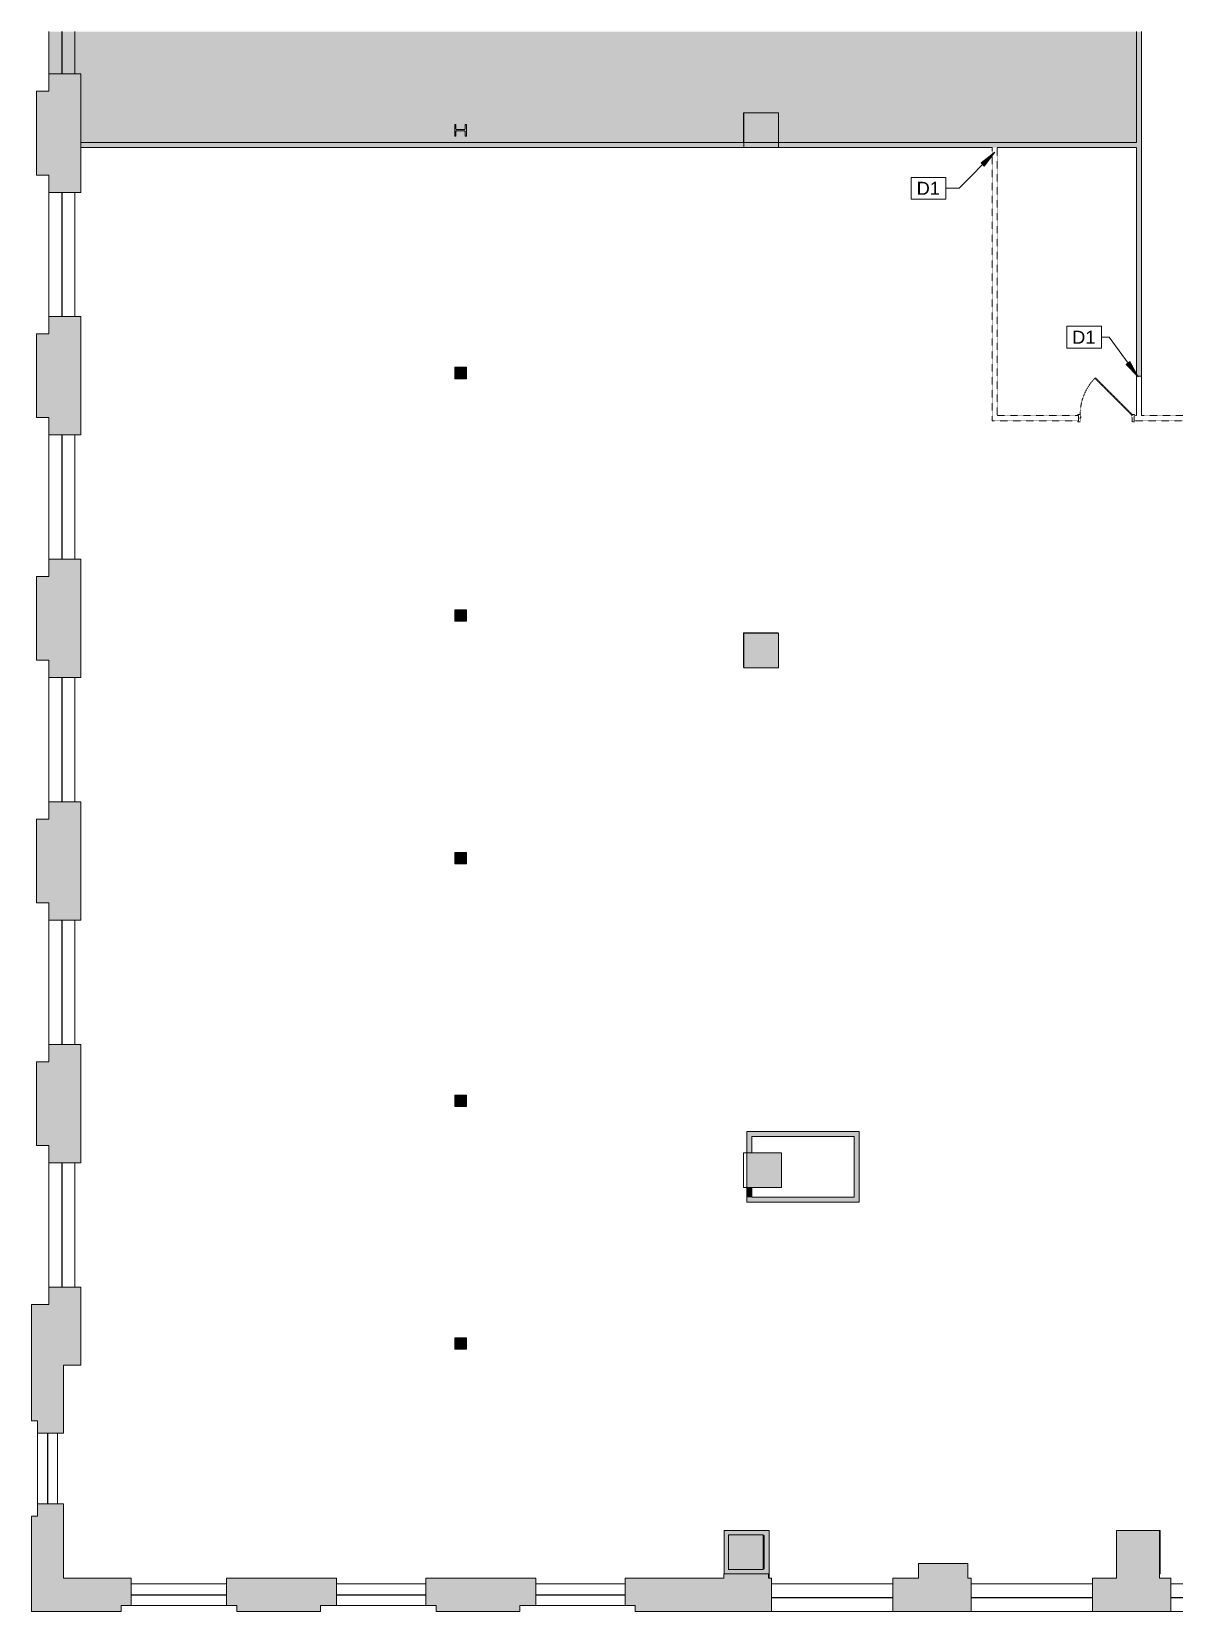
# Model space of a CAD drawing. Header units: inches. Extents: x 0 to 1865, y 0 to 1094.
# Drawn here: x 0 to 791, y 0 to 1094 of the extents above; entities that cross this region are included whole.
import ezdxf

# ---------------------------------------------------------------- set-up
doc = ezdxf.new("R2010")
doc.units = ezdxf.units.IN
doc.header["$MEASUREMENT"] = 0
doc.linetypes.add('Demolished', pattern=[0.1875, 0.125, -0.0625])
for name, color, linetype, lineweight in [('A-ANNO-KEYN', 231, 'Continuous', 9), ('A-DETL', 90, 'Continuous', 9), ('A-DETL-GENF', 92, 'Continuous', 9), ('A-DOOR', 31, 'Continuous', 13), ('A-WALL-PATT', 111, 'Continuous', 13), ('B-CL', 7, 'Continuous', 9), ('CORE', 7, 'Continuous', 9), ('I-WALL', 2, 'Continuous', 13), ('S-COLS', 52, 'Continuous', 13), ('Victor Bldg - 5th Floor_LINK_dwg', 8, 'Continuous', 9), ('WINDOWS', 7, 'Continuous', 9), ('WINDOWS SILL', 7, 'Continuous', 9)]:
    doc.layers.add(name, color=color, linetype=linetype, lineweight=lineweight)
doc.styles.add('Arial', font='arial.ttf', dxfattribs={"height": 9})

# ---------------------------------------------------------------- blocks, each defined once
blk = doc.blocks.new('Victor Bldg - 5th Floor_LINK_dwg-6972324-Level XX  DEMOLITION')
at = {"layer": 'B-CL'}
for p, q in [((493, 1037.5), (493.1, 1037.5)), ((493, 1017), (493, 1037.5)), ((493, 317.5), (495.1, 317.5))]:
    blk.add_line(p, q, dxfattribs=at)
at = {"layer": 'B-CL', "flags": 128}
for points in [[(493, 677.5), (517, 677.5), (517, 677.4)], [(493.1, 653.5), (493, 653.5), (493, 677.5)], [(495.1, 293.5), (493, 293.5), (493, 317.5)]]:
    blk.add_lwpolyline(points, dxfattribs=at)
at = {"layer": 'CORE'}
for p, q in [((299.7, 1025.9), (294.2, 1025.9)), ((294.2, 1025.1), (299.7, 1025.1)), ((510.6, 23.1), (510.6, 26))]:
    blk.add_line(p, q, dxfattribs=at)
at = {"layer": 'CORE', "flags": 128}
for points in [[(293.7, 1026.4), (293.7, 1029.5), (293, 1029.5), (293, 1021.5), (293.7, 1021.5), (293.7, 1024.6)], [(300.2, 1024.6), (300.2, 1021.5), (301, 1021.5), (301, 1029.5), (300.2, 1029.5), (300.2, 1026.4)], [(780.9, 56), (781.3, 56), (781.3, 26), (780.9, 26)]]:
    blk.add_lwpolyline(points, dxfattribs=at)
at = {"layer": 'CORE'}
for centre, start, end in [((294.2, 1026.4), 180, 270), ((294.2, 1024.6), 90, 180), ((299.7, 1026.4), 270, 0), ((299.7, 1024.6), 0, 90)]:
    blk.add_arc(centre, 0.5, start, end, dxfattribs=at)
at = {"layer": 'WINDOWS'}
for p, q in [((21, 1064.5), (21, 1093.8)), ((21.2, 1064.5), (21.2, 1093.8)), ((21, 896.5), (21, 982.5)), ((21.2, 896.5), (21.2, 982.5)), ((21, 728.5), (21, 814.5)), ((21.2, 728.5), (21.2, 814.5)), ((21, 560.5), (21, 646.5)), ((21.2, 560.5), (21.2, 646.5)), ((21, 392.5), (21, 478.5)), ((21.2, 392.5), (21.2, 478.5)), ((21, 224.5), (21, 310.5)), ((21.2, 224.5), (21.2, 310.5)), ((11, 74.5), (11, 123.5)), ((11.2, 74.5), (11.2, 123.5)), ((69, 11.5), (135, 11.5)), ((69, 11.2), (135, 11.2)), ((211.1, 11.5), (273, 11.5)), ((211.1, 11.2), (273, 11.2)), ((349.1, 11.5), (411, 11.5)), ((349.1, 11.2), (411, 11.2)), ((512.2, 9.6), (596.2, 9.6)), ((512.2, 9.4), (596.2, 9.4)), ((650.5, 9.6), (734.5, 9.6)), ((650.5, 9.4), (734.5, 9.4)), ((788.7, 9.6), (872.7, 9.6)), ((788.7, 9.4), (872.7, 9.4))]:
    blk.add_line(p, q, dxfattribs=at)
at = {"layer": 'WINDOWS SILL'}
for p, q in [((12, 1064.5), (12, 1093.8)), ((30, 1093.8), (30, 1064.5)), ((12, 896.5), (12, 982.5)), ((12, 728.5), (12, 814.5)), ((12, 560.5), (12, 646.5)), ((12, 392.5), (12, 478.5)), ((12, 224.5), (12, 310.5)), ((4, 74.5), (4, 123.5)), ((18, 123.5), (18, 74.5)), ((69, 19), (135, 19)), ((211.1, 19), (273, 19)), ((349.1, 19), (411, 19)), ((512.2, 19), (596.2, 19)), ((650.5, 19), (734.5, 19)), ((788.7, 19), (872.7, 19)), ((69, 4), (135, 4)), ((211.1, 4), (273, 4)), ((349.1, 4), (411, 4)), ((512.2, 0), (596.2, 0)), ((650.5, 0), (734.5, 0)), ((788.7, 0), (872.7, 0))]:
    blk.add_line(p, q, dxfattribs=at)
at = {"layer": 'WINDOWS SILL', "flags": 128}
blk.add_lwpolyline([(30, 896.5), (30, 982.5)], close=True, dxfattribs=at)
for points in [[(30, 814.5), (30, 728.5), (30, 814.5), (30, 728.5)], [(30, 646.5), (30, 560.5), (30, 646.5), (30, 560.5)], [(30, 478.5), (30, 392.5), (30, 478.5), (30, 392.5)], [(30, 310.5), (30, 224.5), (30, 310.5), (30, 224.5)]]:
    blk.add_lwpolyline(points, dxfattribs=at)
blk = doc.blocks.new('Concrete-Rectangular-Column - 24_ X 24_-6973359-Level XX  DEMOLITION')
at = {"layer": 'S-COLS', "lineweight": 9}
blk.add_hatch(color=7, dxfattribs=at).paths.add_polyline_path([(12, -12), (12, 12), (-12, 12), (-12, -12)], flags=0)
at = {"layer": 'S-COLS', "color": 8, "lineweight": 20}
for p, q in [((12, 12), (-12, 12)), ((-12, 12), (-12, -12)), ((12, -12), (12, 12)), ((-12, -12), (12, -12))]:
    blk.add_line(p, q, dxfattribs=at)
blk = doc.blocks.new('Concrete-Rectangular-Column - 8x8-7061903-Level XX  DEMOLITION')
at = {"layer": 'S-COLS', "lineweight": 9}
blk.add_hatch(color=7, dxfattribs=at).paths.add_polyline_path([(4, -4), (4, 4), (-4, 4), (-4, -4)], flags=0)
at = {"layer": 'S-COLS', "color": 8, "lineweight": 20}
for p, q in [((4, 4), (-4, 4)), ((-4, 4), (-4, -4)), ((4, -4), (4, 4)), ((-4, -4), (4, -4))]:
    blk.add_line(p, q, dxfattribs=at)
blk = doc.blocks.new('Door - Single - Solid Door-8073916-Level XX  DEMOLITION')
at = {"layer": 'A-DOOR', "color": 250, "linetype": 'Demolished', "lineweight": 20}
for p, q in [((-15.6, 2.4), (-14.1, 2.4)), ((-15.6, 1.7), (-15.6, 2.4)), ((-14.1, 2.4), (-14.1, -0.5)), ((22.1, 2.4), (23.6, 2.4)), ((22.1, -0.5), (22.1, 2.4)), ((23.6, 2.4), (23.6, 1.7)), ((-15.6, -2.6), (-15.6, -1.8)), ((-14.1, -2.6), (-15.6, -2.6)), ((-14.1, -0.5), (-13.6, -0.5)), ((-14.1, -2), (-14.1, -2.6)), ((-13.6, -2), (-14.1, -2)), ((-13.7, -2.2), (-14, -2.6)), ((-14, -2.6), (11.4, -28)), ((11.8, -27.7), (-13.7, -2.2)), ((-13.6, -0.5), (-13.6, -2)), ((21.6, -0.5), (22.1, -0.5)), ((21.6, -2), (21.6, -0.5)), ((22.1, -2), (21.6, -2)), ((22.1, -2.6), (22.1, -2)), ((23.6, -2.6), (22.1, -2.6)), ((23.6, -1.8), (23.6, -2.6)), ((11.4, -28), (11.8, -27.7))]:
    blk.add_line(p, q, dxfattribs=at)
at = {"layer": 'A-DOOR', "color": 7, "linetype": 'Demolished', "lineweight": 9}
blk.add_arc((-14, -2.6), 36, 315, 0.5, dxfattribs=at)
blk = doc.blocks.new('Keynote Tag - Keynote Number - Boxed-135510-Level XX  DEMOLITION')
at = {"layer": 'A-ANNO-KEYN'}
for p, q in [((-0.125, -0.079), (-0.125, 0.078)), ((-0.125, 0.078), (0.125, 0.078)), ((0.125, 0.078), (0.125, -0.079)), ((-0.125, -0.079), (0.125, -0.079))]:
    blk.add_line(p, q, dxfattribs=at)

msp = doc.modelspace()

# ---------------------------------------------------------------- hatches: boundary and pattern name
at = {"layer": 'A-ANNO-KEYN'}
for points in [[(667, 1010.4), (657.4, 1002.9), (659.6, 1000.7)], [(766.1, 854.7), (760.4, 865.3), (757.8, 863.4)]]:
    msp.add_hatch(color=256, dxfattribs=at).paths.add_polyline_path(points, flags=0)
at = {"layer": 'A-DETL-GENF'}
h = msp.add_hatch(color=254, dxfattribs=at)
h.paths.add_polyline_path([(1864.7, 15.5), (1864.7, 749.5), (1858.1, 749.5), (1858.1, 714.2), (1802, 714.2), (1802, 677.4), (1813, 677.4), (1813, 653.4), (1802, 653.4), (1802, 411.9), (1641.1, 411.9), (1641.1, 27.5), (1683, 27.5), (1683, 15.5), (1738, 15.5), (1738, 27.5), (1744, 27.5), (1744, 15.5), (1799, 15.5), (1799, 27.5), (1819, 27.5), (1819, 41.5), (1843, 41.5), (1843, 27.5), (1863, 27.5), (1863, 15.5)], flags=0)
h.paths.add_polyline_path([(1799, 293.5), (1789, 293.5), (1789, 317.5), (1813, 317.5), (1813, 293.5), (1801.1, 293.5)], flags=0)
h.paths.add_polyline_path([(1491.5, 813), (1491.7, 813), (1491.7, 1093.8), (1321.5, 1093.8), (1321.5, 1013.5), (1323.9, 1013.5), (1323.9, 1014.2), (1325.4, 1014.2), (1325.4, 1013.6), (1325.9, 1013.6), (1325.9, 1012.1), (1325.4, 1012.1), (1325.4, 1008.5), (1361.6, 1008.5), (1361.6, 1012.1), (1361.1, 1012.1), (1361.1, 1013.6), (1361.6, 1013.6), (1361.6, 1014.2), (1363.1, 1014.2), (1363.1, 1013.5), (1381.5, 1013.5), (1381.5, 1064.8), (1383, 1064.8), (1383, 1064.4), (1391, 1064.4), (1391, 1039), (1407, 1039), (1407, 1034.5), (1464.5, 1034.5), (1464.5, 1037), (1485, 1037), (1485, 1064.4), (1491.5, 1064.4), (1491.5, 1001.5), (1485, 1001.5), (1485, 1029), (1464.5, 1029), (1464.5, 1030.5), (1407, 1030.5), (1407, 1027), (1391, 1027), (1391, 930.5), (1485, 930.5), (1485, 959.5), (1491.5, 959.5), (1491.5, 897.5), (1485, 897.5), (1485, 926.5), (1395, 926.5), (1395, 906.5), (1391, 906.5), (1391, 826.5), (1485, 826.5), (1485, 855.5), (1491.5, 855.5), (1491.5, 813.3)], flags=0)
h.paths.add_polyline_path([(1488.3, 813), (1488.5, 813), (1488.5, 814.5), (1488.3, 814.5), (1488.3, 813.5)], flags=0)
h.paths.add_polyline_path([(1286.6, 813), (1286.6, 815.6), (1286.1, 815.6), (1286.1, 817.1), (1286.6, 817.1), (1286.6, 817.8), (1288.1, 817.8), (1288.1, 817), (1290.8, 817), (1290.8, 856.6), (1295.9, 856.6), (1295.9, 865.1), (1290.8, 865.1), (1290.8, 912.4), (1294.3, 912.4), (1294.3, 868.6), (1318, 868.6), (1318, 912.4), (1315.4, 912.4), (1315.4, 912.5), (993.1, 912.5), (993.1, 951.5), (990.4, 951.5), (990.4, 950.8), (988.9, 950.8), (988.9, 956.1), (988.4, 956.2), (988.4, 957.6), (988.9, 957.6), (988.9, 958.3), (990.4, 958.3), (990.4, 957.5), (993.1, 957.5), (993.1, 1017.1), (1016.5, 1017.1), (1016.5, 1037.5), (1036, 1037.5), (1036, 1093.8), (867.4, 1093.8), (867.4, 957.5), (951.2, 957.5), (951.2, 958.3), (952.7, 958.3), (952.7, 957.6), (953.2, 957.6), (953.2, 956.1), (952.7, 956.1), (952.7, 950.8), (951.2, 950.8), (951.2, 951.5), (833.6, 951.5), (833.6, 907.5), (848.8, 907.5), (848.8, 908.2), (850.3, 908.2), (850.3, 905.4), (850.8, 905.4), (850.8, 904), (886.1, 904), (886.1, 905.4), (886.6, 905.4), (886.6, 908.2), (888.1, 908.2), (888.1, 907.5), (902.8, 907.5), (902.8, 951.3), (907.3, 951.3), (907.3, 817.6), (1002.9, 817.6), (1002.9, 818.3), (1004.4, 818.3), (1004.4, 814.4), (1004.9, 814.4), (1004.9, 813), (1040.1, 813), (1040.1, 814.4), (1040.6, 814.4), (1040.6, 818.3), (1042.1, 818.3), (1042.1, 817.6), (1052, 817.6), (1052, 813.1), (1042.1, 813.1), (1042.1, 813), (1052.5, 813), (1052.5, 912.4), (1058.5, 912.4), (1058.5, 817), (1248.9, 817), (1248.9, 817.8), (1250.4, 817.8), (1250.4, 817.1), (1250.9, 817.1), (1250.9, 815.6), (1250.4, 815.6), (1250.4, 813), (1286.5, 813)], flags=0)
h.paths.add_polyline_path([(962.9, 813), (1002.9, 813), (1002.9, 813.1), (902.8, 813.1), (902.8, 813), (929.7, 813)], flags=0)
h.paths.add_polyline_path([(1633.8, 813.3), (1633.8, 814.5), (1633.5, 814.5), (1633.5, 813.3)], flags=0)
h.paths.add_polyline_path([(1321.5, 817), (1321.5, 865.1), (1299.4, 865.1), (1299.4, 817), (1303.1, 817)], flags=0)
h.paths.add_polyline_path([(1295.9, 817), (1295.9, 853.1), (1294.3, 853.1), (1294.3, 817)], flags=0)
h.paths.add_polyline_path([(1737.1, 817.8), (1864.7, 817.8), (1864.7, 994.5), (1842, 994.5), (1842, 1002.5), (1843.5, 1002.5), (1843.5, 1093.8), (1737.1, 1093.8), (1737.1, 932.5), (1737.2, 932.5), (1737.2, 924.5), (1737.1, 924.5), (1737.1, 826.5), (1737.1, 826.5), (1737.1, 818.5)], flags=0)
h.paths.add_polyline_path([(1710.5, 817.8), (1710.5, 826.5), (1730.6, 826.5), (1730.6, 924.5), (1710.5, 924.5), (1710.5, 926.5), (1657.5, 926.5), (1657.5, 924.5), (1637, 924.5), (1637, 897.5), (1630.5, 897.5), (1630.5, 855.5), (1637, 855.5), (1637, 826.5), (1657.5, 826.5), (1657.5, 817.8)], flags=0)
h.paths.add_polyline_path([(1321.5, 912.4), (1321.5, 927.6), (1321.4, 927.6), (1321.4, 912.4)], flags=0)
h.paths.add_polyline_path([(996.6, 916), (1023.2, 916), (1023.2, 936.5), (1026.4, 936.5), (1026.4, 1013.5), (1016.5, 1013.5), (1016.5, 1013.6), (996.6, 1013.6), (996.6, 927.4)], flags=0)
h.paths.add_polyline_path([(1047.2, 924.5), (1208, 924.5), (1208, 932.5), (1047.2, 932.5)], flags=0)
h.paths.add_polyline_path([(1213, 924.5), (1315.4, 924.5), (1315.4, 924.6), (1257.2, 924.6), (1257.2, 956.7), (1213, 956.7), (1213, 924.6)], flags=0)
h.paths.add_polyline_path([(1291.8, 927.6), (1318, 927.6), (1318, 927.9), (1317.3, 927.9), (1317.3, 929.4), (1317.9, 929.4), (1317.9, 929.9), (1319.4, 929.9), (1319.4, 929.4), (1321.5, 929.4), (1321.5, 965.7), (1319.4, 965.7), (1319.4, 965.2), (1317.9, 965.2), (1317.9, 965.7), (1317.3, 965.7), (1317.3, 967.2), (1318, 967.2), (1318, 1004.1), (1261, 1004.1), (1261, 1009.1), (1318, 1009.1), (1318, 1066.1), (1042, 1066.1), (1042, 936.5), (1090, 936.5), (1090, 960.5), (1095, 960.5), (1095, 936.5), (1208, 936.5), (1208, 960.7), (1261.2, 960.7), (1261.2, 927.6), (1279.4, 927.6)], flags=0)
h.paths.add_polyline_path([(1710.5, 930.5), (1710.5, 932.5), (1730.6, 932.5), (1730.6, 1093.8), (1630.5, 1093.8), (1630.5, 1064.5), (1637, 1064.5), (1637, 1001.5), (1630.5, 1001.5), (1630.5, 959.5), (1637, 959.5), (1637, 932.5), (1657.5, 932.5), (1657.5, 930.5), (1699, 930.5)], flags=0)
h.paths.add_polyline_path([(1029.9, 936.5), (1038.5, 936.5), (1038.5, 1013.5), (1029.9, 1013.5), (1029.9, 938.8)], flags=0)
h.paths.add_polyline_path([(853, 957.5), (861.9, 957.5), (861.9, 1093.8), (838, 1093.8), (838, 1037.5), (853, 1037.5), (853, 1013.5), (838, 1013.5), (838, 957.5)], flags=0)
h.paths.add_polyline_path([(1848, 1002.5), (1864.7, 1002.5), (1864.7, 1045.5), (1848, 1045.5), (1848, 1026.5)], flags=0)
h.paths.add_polyline_path([(694.1, 1017), (765, 1017), (765, 1093.8), (12, 1093.8), (12, 1064.5), (34.1, 1064.5), (34.1, 1017), (493.1, 1017), (493.1, 1037.5), (517.1, 1037.5), (517.1, 1017), (668.6, 1017)], flags=0)
h.paths.add_polyline_path([(1848, 1052), (1864.7, 1052), (1864.7, 1093.8), (1848, 1093.8)], flags=0)
h.paths.add_polyline_path([(1042, 1070.1), (1318, 1070.1), (1318, 1080.1), (1042, 1080.1)], flags=0)
h.paths.add_polyline_path([(1318, 1084.1), (1318, 1093.8), (1042, 1093.8), (1042, 1084.1), (1279.4, 1084.1)], flags=0)
h = msp.add_hatch(color=7, dxfattribs=at)
h.paths.add_polyline_path([(596.2, 0), (650.5, 0), (650.5, 23.1), (648.2, 23.1), (648.2, 33.1), (614, 33.1), (614, 23.1), (596.2, 23.1)], flags=0)
h.paths.add_polyline_path([(510.6, 0), (512.2, 0), (512.2, 23.1), (510.2, 23.1), (510.2, 26.1), (479.2, 26.1), (479.2, 23.1), (411, 23.1), (411, 4), (418, 4), (418, 0), (507.1, 0)], flags=0)
h.paths.add_polyline_path([(751.2, 0), (788.7, 0), (788.7, 23.1), (780.9, 23.1), (780.9, 56), (751.2, 56), (751.2, 23.1), (734.5, 23.1), (734.5, 0)], flags=0)
h.paths.add_polyline_path([(293, 0), (338, 0), (338, 4), (349.1, 4), (349.1, 23.1), (273, 23.1), (273, 4), (280, 4), (280, 0), (285.5, 0)], flags=0)
h.paths.add_polyline_path([(927.1, 0), (927.1, 22.8), (913.5, 22.8), (913.5, 33.1), (884.3, 33.1), (884.3, 23.1), (874.8, 23.1), (874.8, 19), (872.8, 19), (872.8, 0), (913.5, 0)], flags=0)
h.paths.add_polyline_path([(1011.1, 0), (1049, 0), (1049, 14.5), (1079, 14.5), (1079, 11.5), (1143, 11.5), (1143, 27.5), (1093, 27.5), (1093, 32.6), (1032.1, 32.6), (1032.1, 41.6), (1011.1, 41.6), (1011.1, 14.5)], flags=0)
h.paths.add_polyline_path([(62, 0), (62, 4), (69, 4), (69, 23.1), (22.1, 23.1), (22.1, 74.5), (4, 74.5), (4, 66), (0, 66), (0, 0), (22.1, 0)], flags=0)
h.paths.add_polyline_path([(200, 0), (200, 4), (211.1, 4), (211.1, 23.1), (135, 23.1), (135, 4), (142, 4), (142, 0), (143.5, 0)], flags=0)
h.paths.add_polyline_path([(1259, 11.5), (1323.1, 11.5), (1323.1, 27.5), (1259, 27.5), (1259, 15.5)], flags=0)
h.paths.add_polyline_path([(1459, 11.5), (1503, 11.5), (1503, 27.5), (1439, 27.5), (1439, 11.5), (1458.1, 11.5)], flags=0)
h.paths.add_polyline_path([(1619, 11.5), (1683, 11.5), (1683, 27.5), (1619, 27.5), (1619, 15.5)], flags=0)
h.paths.add_polyline_path([(1813, 11.5), (1863, 11.5), (1863, 27.5), (1799, 27.5), (1799, 11.5), (1802, 11.5)], flags=0)
h.paths.add_polyline_path([(1558, 15.5), (1564, 15.5), (1564, 27.5), (1558, 27.5)], flags=0)
h.paths.add_polyline_path([(1378, 15.5), (1384, 15.5), (1384, 27.5), (1378, 27.5)], flags=0)
h.paths.add_polyline_path([(1198, 15.5), (1204, 15.5), (1204, 27.5), (1198, 27.5)], flags=0)
h.paths.add_polyline_path([(1744, 15.5), (1744, 27.5), (1738, 27.5), (1738, 15.5)], flags=0)
h.paths.add_polyline_path([(22.1, 123.5), (22.1, 170.4), (34.1, 170.4), (34.1, 224.5), (12, 224.5), (12, 212.5), (0, 212.5), (0, 132), (4, 132), (4, 123.5)], flags=0)
h.paths.add_polyline_path([(12, 310.5), (34.1, 310.5), (34.1, 392.5), (12, 392.5), (12, 380.5), (3.5, 380.5), (3.5, 322.5), (12, 322.5)], flags=0)
h.paths.add_polyline_path([(12, 478.5), (34.1, 478.5), (34.1, 560.5), (12, 560.5), (12, 548.5), (3.5, 548.5), (3.5, 490.5), (12, 490.5)], flags=0)
h.paths.add_polyline_path([(34.1, 646.5), (34.1, 728.5), (12, 728.5), (12, 716.5), (3.5, 716.5), (3.5, 658.5), (12, 658.5), (12, 646.5)], flags=0)
h.paths.add_polyline_path([(12, 814.5), (34.1, 814.5), (34.1, 896.5), (12, 896.5), (12, 884.5), (3.5, 884.5), (3.5, 826.5), (12, 826.5)], flags=0)
h.paths.add_polyline_path([(12, 982.5), (34.1, 982.5), (34.1, 1064.5), (12, 1064.5), (12, 1052.5), (3.5, 1052.5), (3.5, 994.5), (12, 994.5)], flags=0)
at = {"layer": 'A-WALL-PATT', "lineweight": 9}
for points in [[(768.5, 855.2), (768.5, 1093.8), (765, 1093.8), (765, 855.2)], [(495.1, 317.5), (498.6, 317.5), (498.6, 332.3), (495.1, 332.3), (495.1, 328.8)], [(569.6, 328.8), (573.1, 328.8), (573.1, 332.3), (498.6, 332.3), (498.6, 328.8), (519.1, 328.8)], [(569.6, 283.3), (573.1, 283.3), (573.1, 328.8), (569.6, 328.8), (569.6, 286.8)], [(498.6, 286.8), (498.6, 293.5), (495.1, 293.5), (495.1, 286.8)], [(569.6, 283.3), (569.6, 286.8), (495.1, 286.8), (495.1, 283.3), (519.1, 283.3)], [(507.1, 52.5), (510.6, 52.5), (510.6, 56), (479.5, 56), (479.5, 52.5), (482.5, 52.5), (482.5, 53), (506.5, 53), (506.5, 52.5)], [(479.5, 29.5), (482.5, 29.5), (482.5, 52.5), (479.5, 52.5)], [(510.6, 29.5), (510.6, 52.5), (507.1, 52.5), (507.1, 29.5)], [(510.6, 26), (510.6, 29.5), (506.5, 29.5), (506.5, 29), (482.5, 29), (482.5, 29.5), (479.5, 29.5), (479.5, 26.1), (510.2, 26.1), (510.2, 26)]]:
    msp.add_hatch(color=7, dxfattribs=at).paths.add_polyline_path(points, flags=0)
h = msp.add_hatch(color=7, dxfattribs=at)
h.paths.add_polyline_path([(668.6, 1013.5), (765, 1013.5), (765, 1017), (517.1, 1017), (517.1, 1013.5), (665.1, 1013.5)], flags=0)
h.paths.add_polyline_path([(493.1, 1013.5), (493.1, 1017), (34.1, 1017), (34.1, 1013.5), (460, 1013.5)], flags=0)

# ---------------------------------------------------------------- linework, layer by layer
at = {"layer": 'A-ANNO-KEYN'}
for p, q in [((667, 1010.4), (642.2, 985.3)), ((667, 1010.4), (657.4, 1002.9)), ((659.6, 1000.7), (667, 1010.4)), ((657.4, 1002.9), (659.6, 1000.7)), ((642.2, 985.3), (633.1, 985.3)), ((746.1, 882.2), (740.8, 882.2)), ((766.1, 854.7), (746.1, 882.2)), ((760.4, 865.3), (757.8, 863.4)), ((766.1, 854.7), (760.4, 865.3)), ((757.8, 863.4), (766.1, 854.7))]:
    msp.add_line(p, q, dxfattribs=at)
at = {"layer": 'A-DETL'}
for p, q in [((12, 1093.8), (12, 1064.5)), ((765, 1017), (765, 1093.8)), ((34.1, 1064.5), (12, 1064.5)), ((12, 1064.5), (12, 1052.5)), ((34.1, 982.5), (34.1, 1064.5)), ((12, 1052.5), (3.5, 1052.5)), ((3.5, 1052.5), (3.5, 994.5)), ((34.1, 1017), (765, 1017)), ((3.5, 994.5), (12, 994.5)), ((12, 994.5), (12, 982.5)), ((12, 982.5), (34.1, 982.5)), ((34.1, 896.5), (12, 896.5)), ((12, 896.5), (12, 884.5)), ((34.1, 814.5), (34.1, 896.5)), ((12, 884.5), (3.5, 884.5)), ((3.5, 884.5), (3.5, 826.5)), ((3.5, 826.5), (12, 826.5)), ((12, 826.5), (12, 814.5)), ((12, 814.5), (34.1, 814.5)), ((34.1, 728.5), (12, 728.5)), ((12, 728.5), (12, 716.5)), ((34.1, 646.5), (34.1, 728.5)), ((12, 716.5), (3.5, 716.5)), ((3.5, 716.5), (3.5, 658.5)), ((3.5, 658.5), (12, 658.5)), ((12, 658.5), (12, 646.5)), ((12, 646.5), (34.1, 646.5)), ((34.1, 560.5), (12, 560.5)), ((12, 560.5), (12, 548.5)), ((34.1, 478.5), (34.1, 560.5)), ((12, 548.5), (3.5, 548.5)), ((3.5, 548.5), (3.5, 490.5)), ((3.5, 490.5), (12, 490.5)), ((12, 490.5), (12, 478.5)), ((12, 478.5), (34.1, 478.5)), ((34.1, 392.5), (12, 392.5)), ((12, 392.5), (12, 380.5)), ((34.1, 310.5), (34.1, 392.5)), ((12, 380.5), (3.5, 380.5)), ((3.5, 380.5), (3.5, 322.5)), ((3.5, 322.5), (12, 322.5)), ((12, 322.5), (12, 310.5)), ((12, 310.5), (34.1, 310.5)), ((34.1, 224.5), (12, 224.5)), ((12, 224.5), (12, 212.5)), ((34.1, 170.4), (34.1, 224.5)), ((12, 212.5), (0, 212.5)), ((0, 212.5), (0, 132)), ((22.1, 123.5), (22.1, 170.4)), ((22.1, 170.4), (34.1, 170.4)), ((0, 132), (4, 132)), ((4, 132), (4, 123.5)), ((4, 123.5), (22.1, 123.5)), ((4, 66), (0, 66)), ((0, 66), (0, 0)), ((22.1, 74.5), (4, 74.5)), ((4, 74.5), (4, 66)), ((22.1, 23.1), (22.1, 74.5)), ((780.9, 56), (751.2, 56)), ((751.2, 56), (751.2, 23.1)), ((780.9, 23.1), (780.9, 56)), ((648.2, 33.1), (614, 33.1)), ((614, 33.1), (614, 23.1)), ((648.2, 23.1), (648.2, 33.1)), ((69, 23.1), (22.1, 23.1)), ((69, 4), (69, 23.1)), ((211.1, 23.1), (135, 23.1)), ((135, 23.1), (135, 4)), ((211.1, 4), (211.1, 23.1)), ((349.1, 23.1), (273, 23.1)), ((273, 23.1), (273, 4)), ((349.1, 4), (349.1, 23.1)), ((411, 23.1), (411, 4)), ((479.2, 23.1), (411, 23.1)), ((510.2, 26.1), (479.2, 26.1)), ((479.2, 26.1), (479.2, 23.1)), ((510.2, 23.1), (510.2, 26.1)), ((512.2, 23.1), (510.2, 23.1)), ((512.2, 0), (512.2, 23.1)), ((614, 23.1), (596.2, 23.1)), ((596.2, 23.1), (596.2, 0)), ((650.5, 23.1), (648.2, 23.1)), ((650.5, 0), (650.5, 23.1)), ((734.5, 23.1), (734.5, 0)), ((751.2, 23.1), (734.5, 23.1)), ((788.7, 23.1), (780.9, 23.1)), ((788.7, 0), (788.7, 23.1)), ((0, 0), (62, 0)), ((62, 0), (62, 4)), ((62, 4), (69, 4)), ((135, 4), (142, 4)), ((142, 4), (142, 0)), ((142, 0), (200, 0)), ((200, 0), (200, 4)), ((200, 4), (211.1, 4)), ((273, 4), (280, 4)), ((280, 4), (280, 0)), ((280, 0), (338, 0)), ((338, 0), (338, 4)), ((338, 4), (349.1, 4)), ((411, 4), (418, 4)), ((418, 4), (418, 0)), ((418, 0), (512.2, 0)), ((596.2, 0), (650.5, 0)), ((734.5, 0), (788.7, 0))]:
    msp.add_line(p, q, dxfattribs=at)
at = {"layer": 'I-WALL', "color": 8, "lineweight": 20}
for p, q in [((765, 1093.8), (765, 1017)), ((768.5, 827.9), (768.5, 1093.8)), ((493.1, 1017), (34.1, 1017)), ((34.1, 1013.5), (493.1, 1013.5)), ((765, 1017), (517.1, 1017)), ((517.1, 1013.5), (665.1, 1013.5)), ((668.6, 1013.5), (765, 1013.5)), ((765, 1013.5), (765, 827.9)), ((765, 855.2), (768.5, 855.2)), ((495.1, 332.3), (495.1, 317.5)), ((573.1, 332.3), (495.1, 332.3)), ((498.6, 317.5), (498.6, 328.8)), ((498.6, 328.8), (569.6, 328.8)), ((569.6, 328.8), (569.6, 286.8)), ((573.1, 283.3), (573.1, 332.3)), ((495.1, 293.5), (495.1, 283.3)), ((498.6, 286.8), (498.6, 293.5)), ((569.6, 286.8), (498.6, 286.8)), ((495.1, 283.3), (573.1, 283.3)), ((510.6, 56), (479.5, 56)), ((479.5, 56), (479.5, 26.1)), ((510.6, 26), (510.6, 56)), ((506.5, 52.5), (507.1, 52.5)), ((507.1, 52.5), (507.1, 29.5)), ((507.1, 29.5), (506.5, 29.5)), ((510.2, 26), (510.6, 26))]:
    msp.add_line(p, q, dxfattribs=at)
at = {"layer": 'I-WALL', "color": 250, "linetype": 'Demolished', "lineweight": 20}
for p, q in [((665.1, 1013.5), (665.1, 824.4)), ((668.6, 827.9), (668.6, 1013.5)), ((768.5, 855.2), (765, 855.2)), ((665.1, 824.4), (724.8, 824.4)), ((724.8, 827.9), (668.6, 827.9)), ((724.8, 824.4), (724.8, 827.9)), ((765, 827.9), (763.3, 827.9)), ((763.3, 827.9), (763.3, 824.4)), ((763.3, 824.4), (835.1, 824.4)), ((838.6, 827.9), (768.5, 827.9))]:
    msp.add_line(p, q, dxfattribs=at)

# ---------------------------------------------------------------- block references
at = {"layer": 'A-ANNO-KEYN', "xscale": 95.99999999999994, "yscale": 95.99999999999994, "zscale": 95.99999999999994}
for p in [(621.1, 985.4), (728.8, 882.3)]:
    msp.add_blockref('Keynote Tag - Keynote Number - Boxed-135510-Level XX  DEMOLITION', p, dxfattribs=at)
at = {"layer": 'A-DOOR', "color": 7, "linetype": 'Demolished', "lineweight": 9, "rotation": 180}
msp.add_blockref('Door - Single - Solid Door-8073916-Level XX  DEMOLITION', (748, 826.1), dxfattribs=at)
at = {"layer": 'S-COLS', "lineweight": 9}
for name, p in [('Concrete-Rectangular-Column - 24_ X 24_-6973359-Level XX  DEMOLITION', (505.1, 1025.5)), ('Concrete-Rectangular-Column - 8x8-7061903-Level XX  DEMOLITION', (297, 857.5)), ('Concrete-Rectangular-Column - 8x8-7061903-Level XX  DEMOLITION', (297, 689.5)), ('Concrete-Rectangular-Column - 24_ X 24_-6973359-Level XX  DEMOLITION', (505.1, 665.4)), ('Concrete-Rectangular-Column - 8x8-7061903-Level XX  DEMOLITION', (297, 521.5)), ('Concrete-Rectangular-Column - 8x8-7061903-Level XX  DEMOLITION', (297, 353.5)), ('Concrete-Rectangular-Column - 24_ X 24_-6973359-Level XX  DEMOLITION', (507.1, 305.5)), ('Concrete-Rectangular-Column - 8x8-7061903-Level XX  DEMOLITION', (297, 185.5)), ('Concrete-Rectangular-Column - 24_ X 24_-6973359-Level XX  DEMOLITION', (494.5, 41))]:
    msp.add_blockref(name, p, dxfattribs=at)
at = {"layer": 'Victor Bldg - 5th Floor_LINK_dwg', "color": 7}
msp.add_blockref('Victor Bldg - 5th Floor_LINK_dwg-6972324-Level XX  DEMOLITION', (0, 0), dxfattribs=at)

# ---------------------------------------------------------------- texts
at = {"layer": 'A-ANNO-KEYN', "char_height": 9, "width": 19.695, "attachment_point": 1, "style": 'Arial'}
for insert in [(612.8, 989.8), (720.5, 886.7)]:
    msp.add_mtext('D1', dxfattribs=dict(at, insert=insert))

doc.saveas('drawing.dxf')
